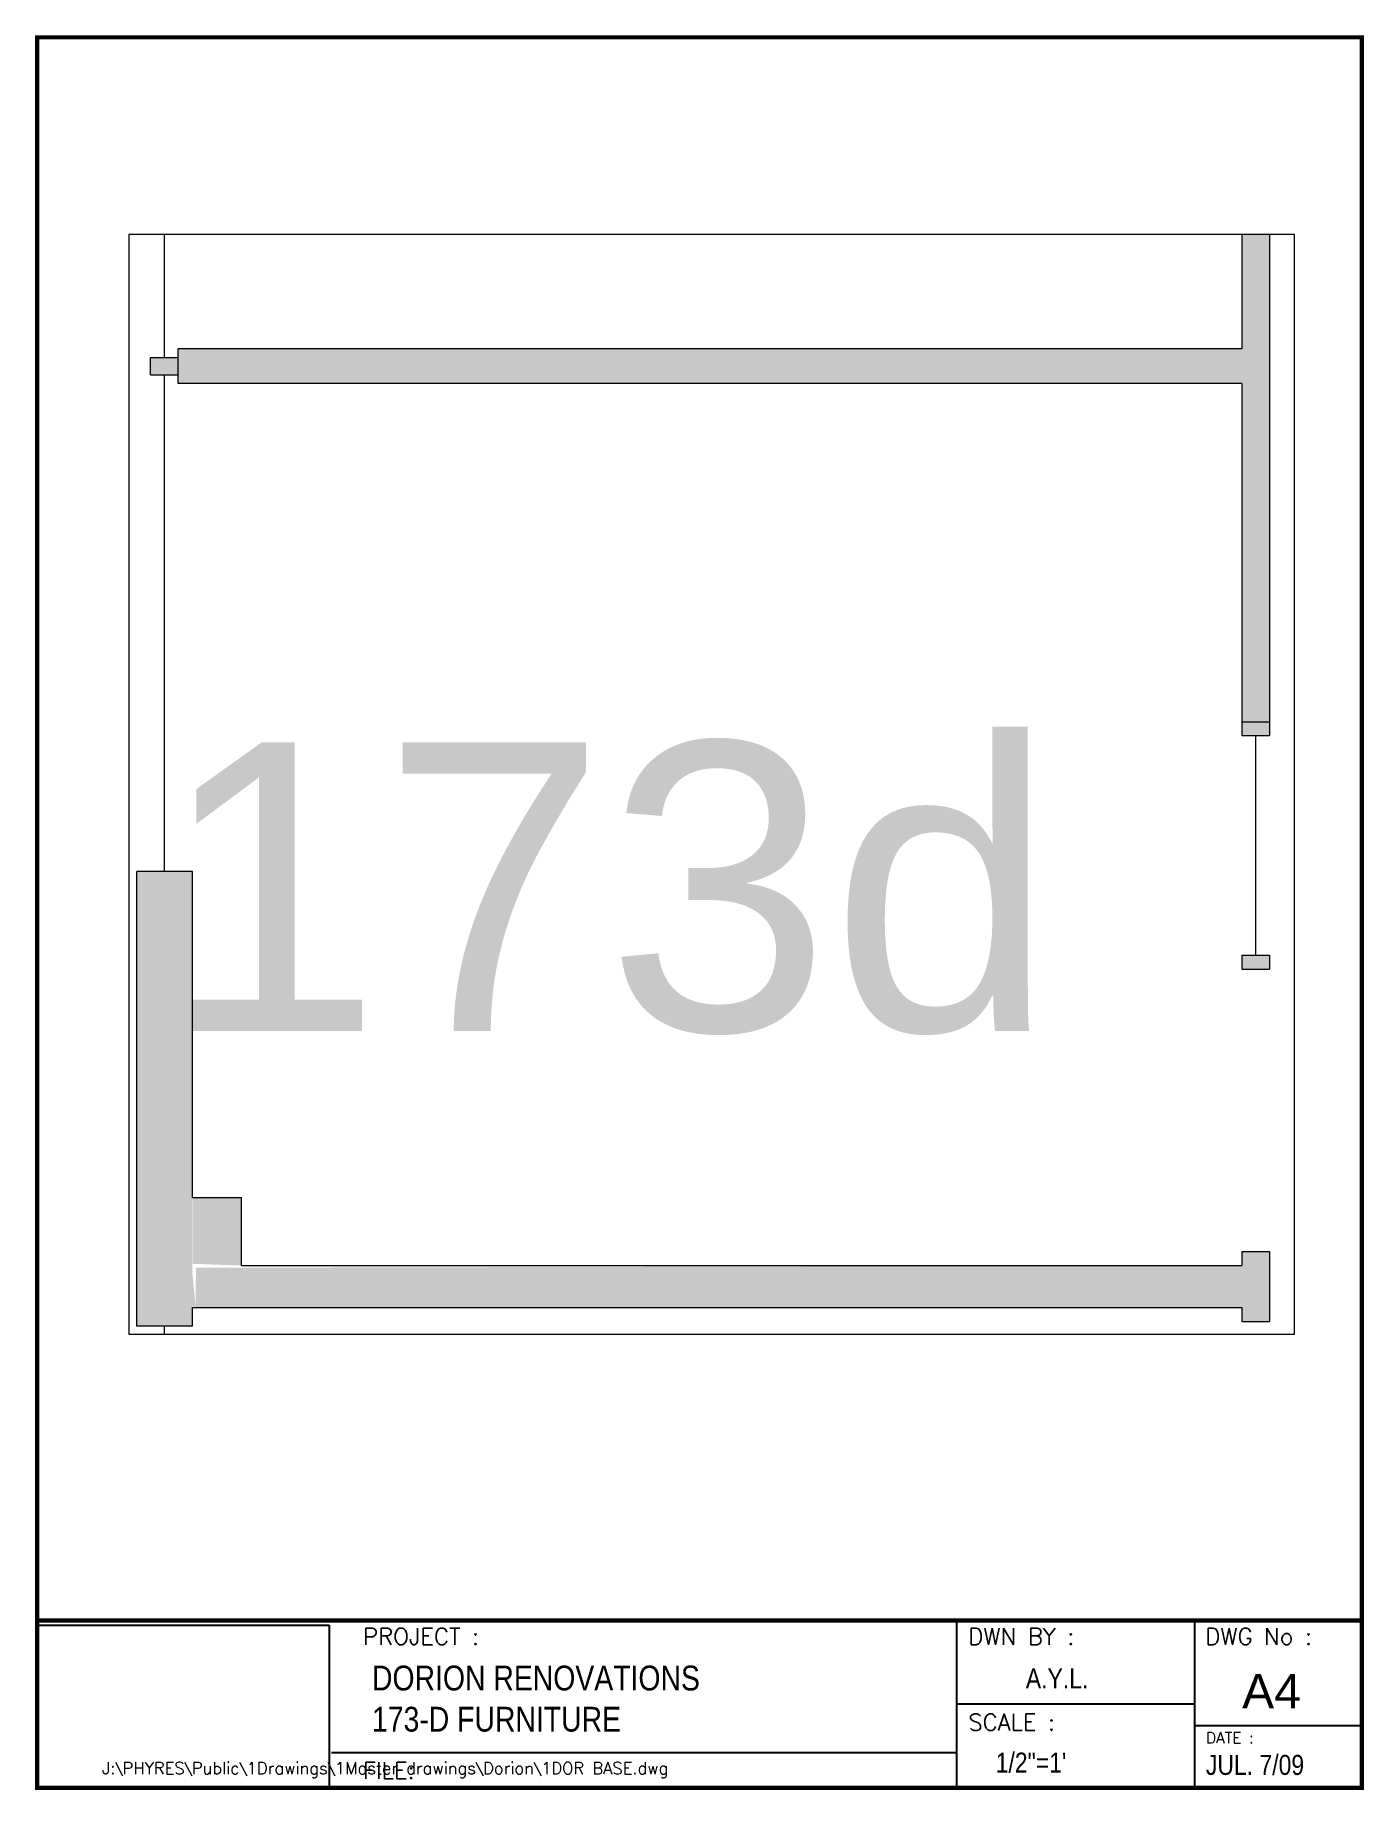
# Paper-space layout 'Layout2-8.5X11 P' of a CAD drawing. Extents: x 0 to 7.9, y 0 to 10.5.
# The model-space entities are those that its viewports show. They can reach past a viewport. Long polylines and large blocks are cut down to what shows.
import ezdxf

# ---------------------------------------------------------------- set-up
doc = ezdxf.new("R2010")
doc.units = 0
doc.header["$LTSCALE"] = 0.5
doc.header["$MEASUREMENT"] = 0
for name, color, linetype in [('filename', 1, 'CONTINUOUS'), ('SOLID', 7, 'CONTINUOUS'), ('titleblock', 7, 'CONTINUOUS')]:
    doc.layers.add(name, color=color, linetype=linetype)
for name, color, linetype, lineweight in [('STAIR', 7, 'CONTINUOUS', 0), ('TEXT', 7, 'CONTINUOUS', 0), ('WALL', 7, 'CONTINUOUS', 0)]:
    doc.layers.add(name, color=color, linetype=linetype, lineweight=lineweight)
doc.layers.add('VP', color=6, linetype='CONTINUOUS', plot=False)
doc.styles.add('romans', font='romans.shx')
doc.styles.add('STANDARD 2', font='arial.ttf')
doc.styles.add('Swis721BlkBT', font='swissk.ttf')
doc.styles.add('Swis721BT', font='techl___.ttf')
picture_1 = doc.add_image_def('image3.jpg', size_in_pixel=(338, 188))

msp = doc.modelspace()

# ---------------------------------------------------------------- linework, layer by layer
at = {"layer": 'SOLID'}
for points in [[(426.53, 3411.26), (430.53, 3411.26), (426.53, 3334.26), (430.53, 3334.26)], [(270.03, 3388.51), (274.03, 3388.51), (270.03, 3386.01), (274.03, 3386.01)], [(274.03, 3389.76), (274.03, 3384.76), (426.53, 3389.76), (426.53, 3384.76)], [(276.08, 3314.79), (268.03, 3314.79), (276.03, 3249.55), (268.03, 3249.55)], [(426.53, 3302.76), (426.53, 3300.76), (430.53, 3302.76), (430.53, 3300.76)], [(276.08, 3268.01), (283.08, 3268.01), (276.08, 3258.51), (283.08, 3258.26)], [(430.53, 3260.26), (426.53, 3260.26), (430.53, 3250.26), (426.53, 3250.26)], [(275.91, 3258.51), (276.53, 3252.37), (268.03, 3258.51), (268.03, 3252.37)], [(426.53, 3258.26), (426.53, 3252.26), (276.55, 3257.94), (276.53, 3252.26)]]:
    msp.add_solid(points, dxfattribs=at)
at = {"layer": 'STAIR'}
for p, q in [((272.03, 3388.51), (272.03, 3457.76)), ((270.03, 3386.01), (270.03, 3388.51)), ((274.03, 3384.76), (274.03, 3389.76)), ((274.03, 3384.76), (274.03, 3389.76)), ((274.03, 3386.01), (274.03, 3388.51)), ((272.03, 3314.79), (272.03, 3386.01)), ((428.53, 3334.26), (428.53, 3302.76)), ((272.03, 3105.55), (272.03, 3249.55))]:
    msp.add_line(p, q, dxfattribs=at)
at = {"layer": 'WALL'}
for p, q in [((426.53, 3411.26), (426.53, 3389.76)), ((430.53, 3411.26), (430.53, 3334.26)), ((430.53, 3411.26), (430.53, 3334.26)), ((270.03, 3388.51), (272.03, 3388.51)), ((272.03, 3388.51), (274.03, 3388.51)), ((272.03, 3388.51), (274.03, 3388.51)), ((426.53, 3389.76), (274.03, 3389.76)), ((270.03, 3386.01), (272.03, 3386.01)), ((272.03, 3386.01), (274.03, 3386.01)), ((272.03, 3386.01), (274.03, 3386.01)), ((272.03, 3386.01), (274.03, 3386.01)), ((426.53, 3384.76), (274.03, 3384.76)), ((426.53, 3384.76), (426.53, 3334.26)), ((426.53, 3336.26), (430.53, 3336.26)), ((426.53, 3336.26), (430.53, 3336.26)), ((426.53, 3336.26), (430.53, 3336.26)), ((426.53, 3336.26), (430.53, 3336.26)), ((426.53, 3334.26), (430.53, 3334.26)), ((426.53, 3334.26), (430.53, 3334.26)), ((426.53, 3334.26), (430.53, 3334.26)), ((426.53, 3334.26), (430.53, 3334.26)), ((276.08, 3314.79), (268.08, 3314.79)), ((268.08, 3249.55), (268.08, 3314.79)), ((268.08, 3249.55), (268.08, 3314.79)), ((276.08, 3268.01), (276.08, 3314.79)), ((268.08, 3249.55), (268.08, 3314.51)), ((268.08, 3249.55), (268.08, 3314.51)), ((426.53, 3302.76), (426.53, 3300.76)), ((426.53, 3302.76), (430.53, 3302.76)), ((426.53, 3302.76), (426.53, 3300.76)), ((426.53, 3302.76), (430.53, 3302.76)), ((426.53, 3302.76), (430.53, 3302.76)), ((426.53, 3302.76), (426.53, 3300.76)), ((430.53, 3302.76), (430.53, 3300.76)), ((426.53, 3300.76), (430.53, 3300.76)), ((426.53, 3300.76), (430.53, 3300.76)), ((426.53, 3300.76), (430.53, 3300.76)), ((276.08, 3268.01), (283.08, 3268.01)), ((276.08, 3268.01), (283.08, 3268.01)), ((276.08, 3268.01), (283.08, 3268.01)), ((283.08, 3258.26), (283.08, 3268.01)), ((283.08, 3258.26), (283.08, 3268.01)), ((283.08, 3258.26), (283.08, 3268.01)), ((426.53, 3260.26), (430.53, 3260.26)), ((426.53, 3260.26), (426.53, 3258.26)), ((430.53, 3260.26), (430.53, 3250.26)), ((283.08, 3258.26), (426.53, 3258.26)), ((276.08, 3252.26), (426.53, 3252.26)), ((276.08, 3249.55), (276.08, 3252.26)), ((276.53, 3252.26), (426.53, 3252.26)), ((276.53, 3252.26), (426.53, 3252.26)), ((276.53, 3252.26), (426.53, 3252.26)), ((426.53, 3252.26), (426.53, 3250.26)), ((426.53, 3252.26), (426.53, 3250.26)), ((426.53, 3252.26), (426.53, 3250.26)), ((426.53, 3252.26), (426.53, 3250.26)), ((426.53, 3252.26), (426.53, 3250.26)), ((276.08, 3249.55), (268.08, 3249.55)), ((426.53, 3250.26), (430.53, 3250.26)), ((426.53, 3250.26), (430.53, 3250.26)), ((426.53, 3250.26), (430.53, 3250.26)), ((426.53, 3250.26), (430.53, 3250.26))]:
    msp.add_line(p, q, dxfattribs=at)

# ---------------------------------------------------------------- texts
at = {"layer": 'TEXT', "style": 'STANDARD 2'}
msp.add_text('173d', height=41.424, dxfattribs=at).set_placement((271.04, 3291.9))

psp = doc.layouts.new('Layout2-8.5X11 P')

# ---------------------------------------------------------------- linework, layer by layer
at = {"layer": 'titleblock'}
for p, q in [((5.512, 1.003), (5.512, 0.003)), ((6.935, 1.003), (6.935, 0.003)), ((6.935, 0.503), (5.512, 0.503)), ((7.935, 0.374), (6.935, 0.374)), ((5.512, 0.211), (1.778, 0.211))]:
    psp.add_line(p, q, dxfattribs=at)
at = {"layer": 'titleblock', "const_width": 0.025}
for points in [[(0.019, 10.464), (7.935, 10.464), (7.935, 0.003), (0.019, 0.003)], [(0.019, 1.003), (7.935, 1.003), (7.935, 0.003), (0.019, 0.003)]]:
    psp.add_lwpolyline(points, close=True, dxfattribs=at)

# ---------------------------------------------------------------- texts
at = {"layer": 'filename', "insert": (0.407, 0.156), "char_height": 0.07151, "attachment_point": 1, "style": 'romans'}
psp.add_mtext('J:\\\\PHYRES\\\\Public\\\\1Drawings\\\\1Master drawings\\\\Dorion\\\\1DOR BASE.dwg', dxfattribs=at)
at = {"layer": 'titleblock', "color": 1, "style": 'romans'}
for s, height, p in [('PROJECT :', 0.0998, (1.967, 0.858)), ('DWN BY :', 0.0998, (5.584, 0.858)), ('DWG No :', 0.0998, (7, 0.858)), ('SCALE :', 0.0998, (5.584, 0.345)), ('DATE :', 0.0665, (7.004, 0.269)), ('FILE:', 0.0998, (1.967, 0.057))]:
    psp.add_text(s, height=height, dxfattribs=at).set_placement(p)
at = {"layer": 'titleblock'}
for s, height, style, p in [('DORION RENOVATIONS', 0.14804, 'Swis721BT', (2.02, 0.585)), ('A.Y.L.', 0.1197, 'Swis721BT', (5.927, 0.597)), ('A4', 0.206, 'Swis721BlkBT', (7.219, 0.477)), ('173-D FURNITURE', 0.14804, 'Swis721BT', (2.02, 0.339)), ('1/2"=1\'', 0.1197, 'Swis721BT', (5.747, 0.094)), ('JUL. 7/09', 0.1197, 'Swis721BT', (7.003, 0.08))]:
    psp.add_text(s, height=height, dxfattribs=dict(at, style=style)).set_placement(p)

# ---------------------------------------------------------------- pictures from other files: only their frames are drawn
image = psp.add_image(picture_1, insert=(0.019, 0.003), size_in_units=(1.746, 0.971), dxfattribs=at)
image.dxf.flags = 7

# ---------------------------------------------------------------- viewports
at = {"layer": 'VP'}
psp.add_viewport(center=(4.05, 6), size=(6.966, 6.57111), view_center_point=(350.527, 3327.287), view_height=157.70676, dxfattribs=at)

doc.saveas('drawing.dxf')
